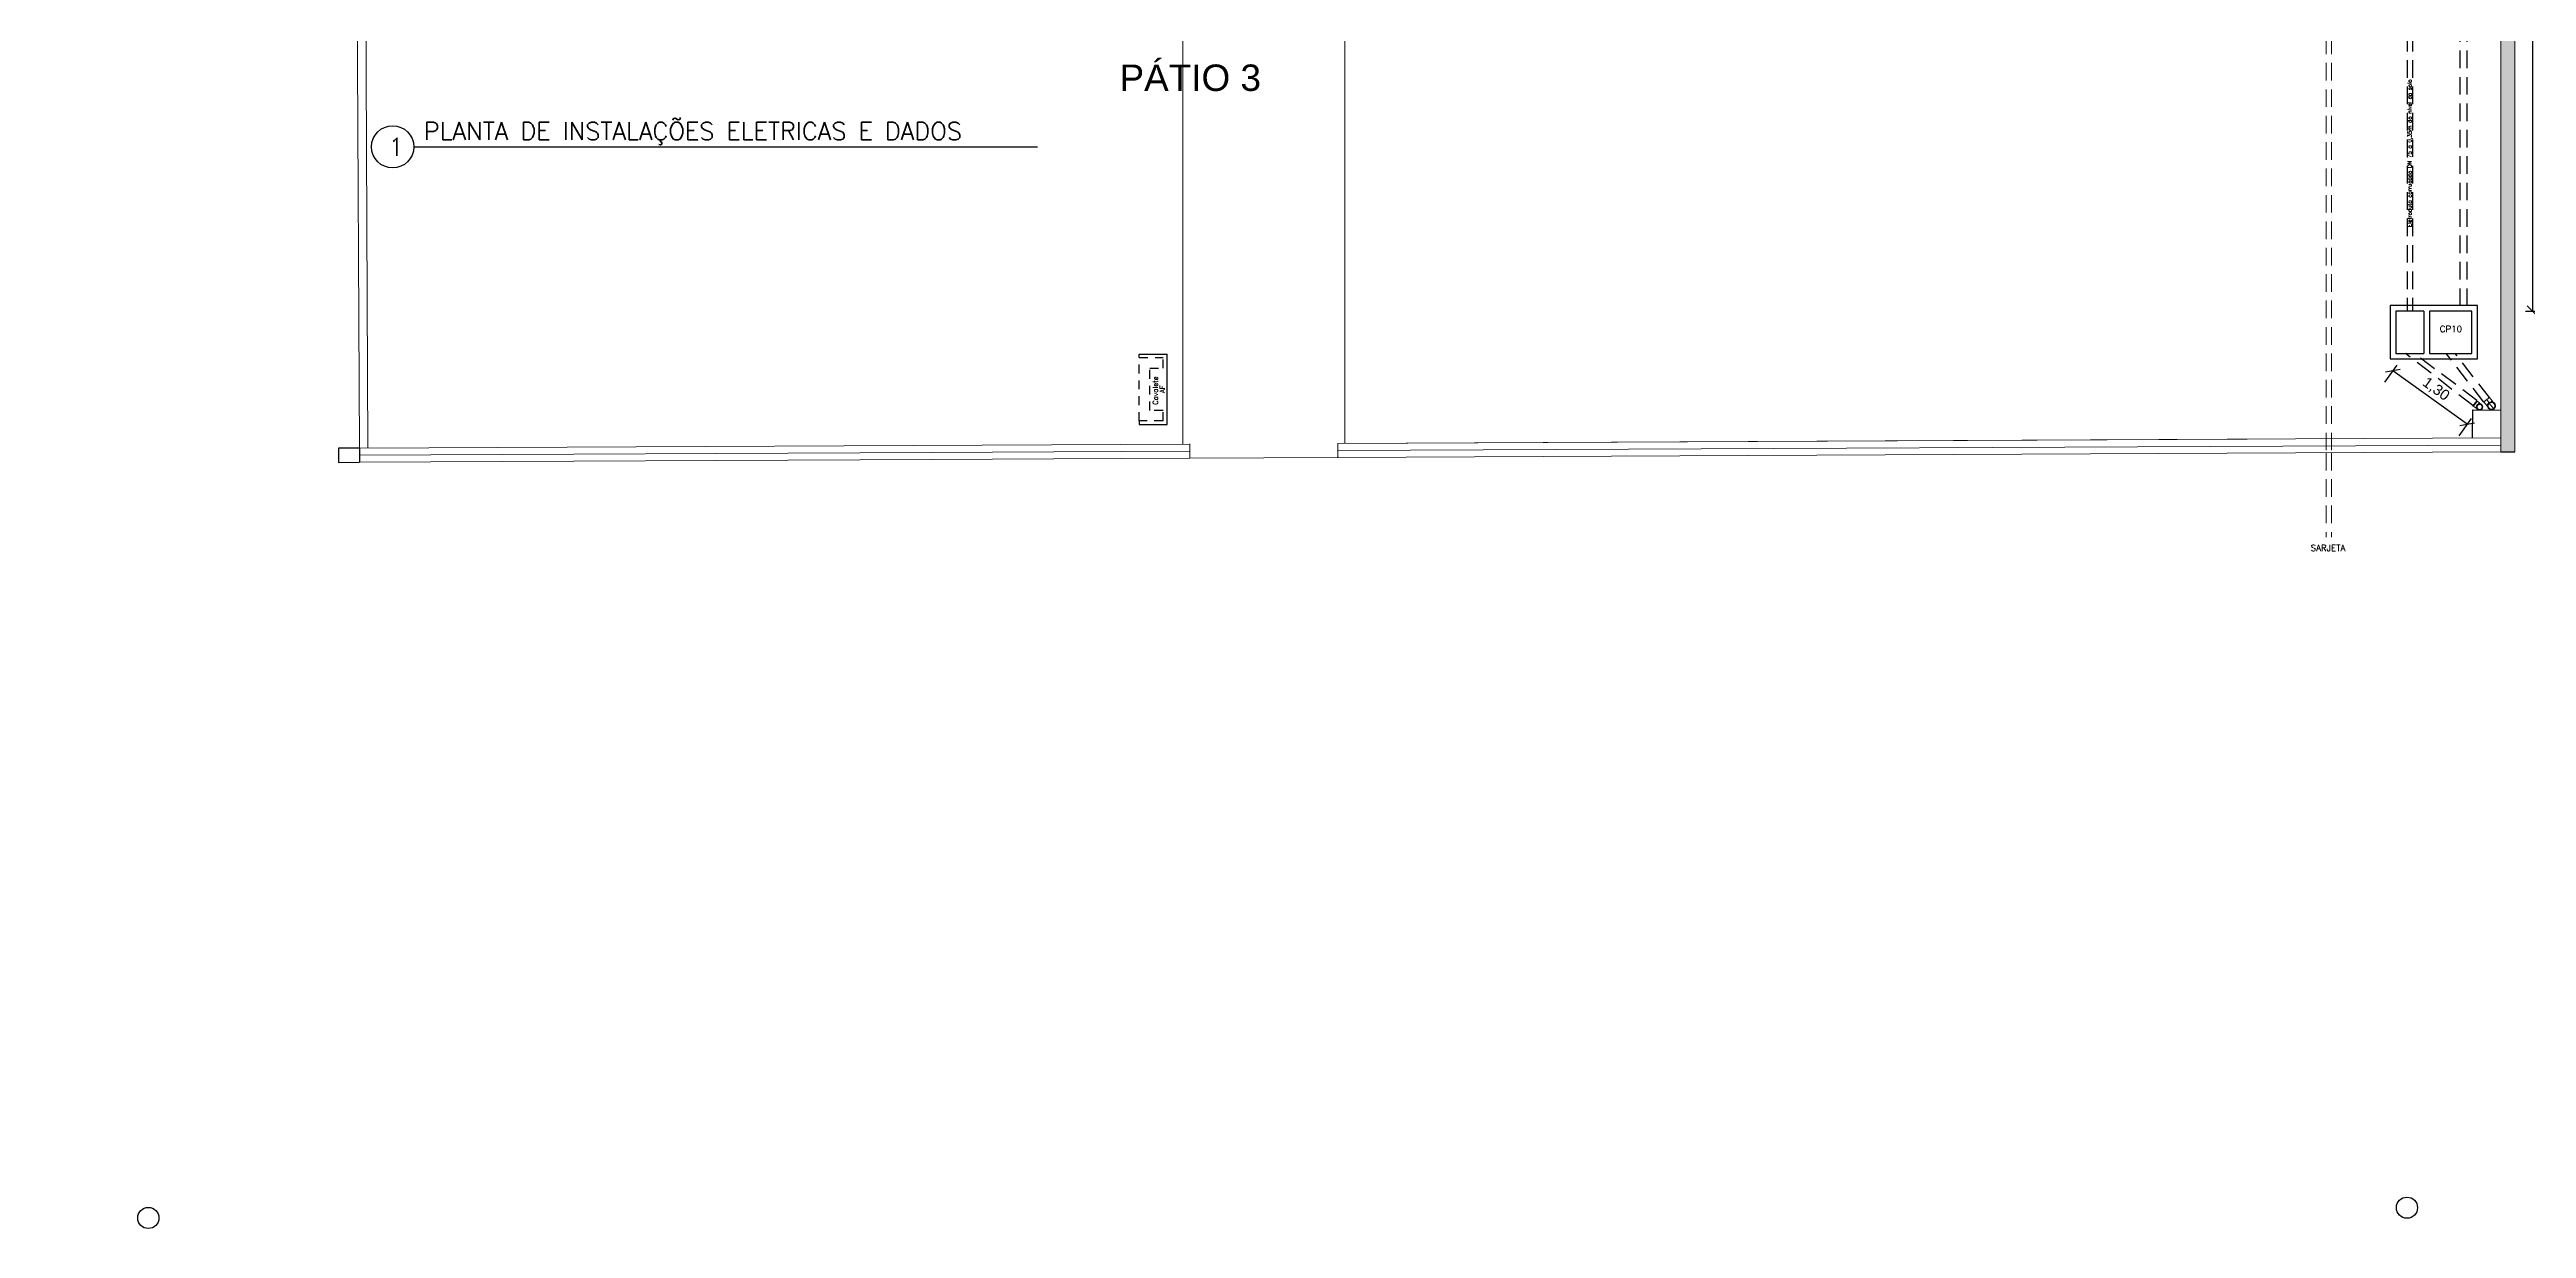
# Model space of a CAD drawing. Extents: x 0 to 11638, y -6007 to 0.
# Drawn here: x 11055.95 to 11091.11, y -5610.79 to -5594.05 of the extents above; entities that cross this region are included whole.
import ezdxf

# ---------------------------------------------------------------- set-up
doc = ezdxf.new("R2010")
doc.units = 0
doc.linetypes.add('CACHE', pattern=[0.375, 0.25, -0.125])
doc.linetypes.add('HIDDEN2', pattern=[0.1875, 0.125, -0.0625])
doc.layers.get('0').update_dxf_attribs({"linetype": 'CONTINUOUS'})
doc.layers.get('Defpoints').update_dxf_attribs({"linetype": 'CONTINUOUS'})
for name, color, linetype, lineweight in [('ARQ - Alvenaria Alta', 251, 'CONTINUOUS', 13), ('ARQ - Alvenaria Média-Baixa', 252, 'CONTINUOUS', 20), ('ARQ - Esquadrias', 1, 'CONTINUOUS', 9), ('ARQ - Grades', 1, 'CONTINUOUS', 15), ('ARQ - Guias Calçadas Sarjetas', 254, 'CONTINUOUS', 20), ('ARQ - Textos', 4, 'CONTINUOUS', 5), ('Elétrica', 30, 'CONTINUOUS', 20), ('Hidrossanitário - Água Fria', 5, 'CONTINUOUS', 5), ('Hidrossanitário - Água Pluvial', 4, 'CONTINUOUS', 9), ('Lógica - Dados Telefonia CFTV', 3, 'CONTINUOUS', 5)]:
    doc.layers.add(name, color=color, linetype=linetype, lineweight=lineweight)
doc.layers.add('ARQ - Cotas', color=1, linetype='CONTINUOUS')
doc.styles.add('ROMANS', font='romans.shx', dxfattribs={"height": 0.3})
doc.styles.get("Standard").update_dxf_attribs({"font": 'arial.ttf', "height": 0.15})
doc.dimstyles.get("Standard").update_dxf_attribs({"dimtxt": 0.1, "dimasz": 0.15, "dimexe": 0.2, "dimexo": 0.2, "dimgap": 0.05, "dimtad": 1, "dimzin": 0, "dimtxsty": 'STANDARD', "dimblk": 'OBLIQUE', "dimcen": 0.5, "dimclrd": 256, "dimclre": 256, "dimclrt": 256, "dimadec": 0, "dimazin": 0, "dimtfac": 1, "dimtmove": 0, "dimatfit": 3, "dimfxl": 0.1, "dimfxlon": 1, "dimtfillclr": 256, "dimtolj": 1, "dimtzin": 0, "dimlwd": -1, "dimarcsym": 0})

# ---------------------------------------------------------------- blocks, each defined once
blk = doc.blocks.new('22150758_2D_BACK')
at = {"linetype": 'Continuous', "extrusion": (0, 1, 2e-16)}
for p, q in [((36, 0, -43), (17, 0, -43)), ((38, 0, -44), (36, 0, -43)), ((36, 0, -28), (36, 0, -43)), ((38, 0, -44), (38, 0, -27)), ((76, 0, -44), (38, 0, -44)), ((78, 0, -46), (76, 0, -44)), ((76, 0, 44), (76, 0, -44)), ((87, 0, -46), (78, 0, -46)), ((78, 0, 46), (78, 0, -46)), ((87, 0, 46), (87, 0, -46)), ((17, 0, 43), (36, 0, 43)), ((38, 0, 44), (36, 0, 43)), ((36, 0, 43), (36, 0, 28)), ((76, 0, 44), (38, 0, 44)), ((38, 0, 44), (38, 0, 27)), ((78, 0, 46), (76, 0, 44)), ((87, 0, 46), (78, 0, 46))]:
    blk.add_line(p, q, dxfattribs=at)
for radius in [46, 37.5, 36]:
    blk.add_circle((0, 0), radius, dxfattribs=at)
blk = doc.blocks.new('26241006_2D_BACK')
for p, q in [((-53, 0), (-58, 0)), ((-51, 0), (-49, 0)), ((-51, 0), (-51, 0)), ((49, 0), (-49, 0)), ((49, 0, -51), (27, 0, -51)), ((27, 0, 51), (49, 0, 51)), ((49, 0, 51), (49, 0, 31)), ((49, 0, -31), (49, 0, -51)), ((51, 0), (49, 0)), ((49, 0, 51), (110, 0, 51)), ((49, 0, -51), (110, 0, -51)), ((51, 0), (51, 0)), ((53, 0), (58, 0)), ((110, 0), (58, 0)), ((110, 0, -51), (110, 0)), ((110, 0, 51), (110, 0))]:
    blk.add_line(p, q)
at = {"extrusion": (0, 1, 0)}
for radius in [57.7, 53.4, 50.8, 48.6]:
    blk.add_arc((0, 0), radius, 0, 180, dxfattribs=at)
at = {"extrusion": (0, -1, 0)}
for radius, start, end in [(57.7, 180, 0), (53.4, 180, 0), (50.8, 180, 0), (51.2, 180, 0), (51.2, 0, 180), (48.6, 180, 0)]:
    blk.add_arc((0, 0), radius, start, end, dxfattribs=at)
blk = doc.blocks.new('_Oblique')
at = {"layer": 'ARQ - Esquadrias', "color": 0, "lineweight": -2}
blk.add_line((-0.5, -0.5), (0.5, 0.5), dxfattribs=at)
blk = doc.blocks.new('*D978')
at = {"layer": 'ARQ - Cotas', "lineweight": -2, "transparency": 16777216}
for p, q in [((11089.271, -5598.53), (11089.096, -5598.774)), ((11090.326, -5599.288), (11090.151, -5599.532))]:
    blk.add_line(p, q, dxfattribs=at)
at = {"layer": 'ARQ - Cotas', "transparency": 16777216}
blk.add_line((11090.268, -5599.369), (11089.213, -5598.611), dxfattribs=at)
at = {"layer": 'Defpoints', "color": 0, "lineweight": -2, "transparency": 16777216}
for p in [(11089.213, -5598.611), (11089.391, -5598.363), (11090.446, -5599.121)]:
    blk.add_point(p, dxfattribs=at)
at = {"layer": 'ARQ - Cotas', "transparency": 16777216, "xscale": 0.15, "yscale": 0.15, "zscale": 0.15}
for p, rotation in [((11089.213, -5598.611), 144.3221546912084), ((11090.268, -5599.369), 324.3221546912085)]:
    blk.add_blockref('_Oblique', p, dxfattribs=dict(at, rotation=rotation))
at = {"layer": 'ARQ - Cotas', "lineweight": -2, "transparency": 16777216, "insert": (11089.822, -5598.876), "char_height": 0.15, "attachment_point": 5, "rotation": 324.3222}
blk.add_mtext('\\A1;1,30', dxfattribs=at)
blk = doc.blocks.new('*D998')
at = {"layer": 'ARQ - Cotas', "lineweight": -2, "transparency": 16777216}
for p, q in [((11091.095, -5587.69), (11091.395, -5587.69)), ((11091.095, -5597.763), (11091.395, -5597.763))]:
    blk.add_line(p, q, dxfattribs=at)
at = {"layer": 'ARQ - Cotas', "transparency": 16777216}
blk.add_line((11091.195, -5587.69), (11091.195, -5597.763), dxfattribs=at)
at = {"layer": 'Defpoints', "color": 0, "lineweight": -2, "transparency": 16777216}
for p in [(11090.264, -5587.69), (11090.264, -5597.763), (11091.195, -5597.763)]:
    blk.add_point(p, dxfattribs=at)
at = {"layer": 'ARQ - Cotas', "transparency": 16777216, "xscale": 0.15, "yscale": 0.15, "zscale": 0.15}
for p, rotation in [((11091.195, -5587.69), 90), ((11091.195, -5597.763), 270)]:
    blk.add_blockref('_Oblique', p, dxfattribs=dict(at, rotation=rotation))
at = {"layer": 'ARQ - Cotas', "lineweight": -2, "transparency": 16777216, "insert": (11091.055, -5592.727), "char_height": 0.15, "attachment_point": 5, "rotation": 90}
blk.add_mtext('\\A1;10,07', dxfattribs=at)
blk = doc.blocks.new('*D1058')
at = {"layer": 'ARQ - Cotas', "lineweight": -2, "transparency": 16777216}
for p, q in [((11091.395, -5589.74), (11091.695, -5589.74)), ((11091.395, -5600.975), (11091.695, -5600.975))]:
    blk.add_line(p, q, dxfattribs=at)
at = {"layer": 'ARQ - Cotas', "transparency": 16777216}
blk.add_line((11091.495, -5589.74), (11091.495, -5600.975), dxfattribs=at)
at = {"layer": 'Defpoints', "color": 0, "lineweight": -2, "transparency": 16777216}
for p in [(11088.343, -5589.74), (11088.343, -5600.975), (11091.495, -5600.975)]:
    blk.add_point(p, dxfattribs=at)
at = {"layer": 'ARQ - Cotas', "transparency": 16777216, "xscale": 0.15, "yscale": 0.15, "zscale": 0.15}
for p, rotation in [((11091.495, -5589.74), 90), ((11091.495, -5600.975), 270)]:
    blk.add_blockref('_Oblique', p, dxfattribs=dict(at, rotation=rotation))
at = {"layer": 'ARQ - Cotas', "lineweight": -2, "transparency": 16777216, "insert": (11091.355, -5595.357), "char_height": 0.15, "attachment_point": 5, "rotation": 90}
blk.add_mtext('\\A1;11,25', dxfattribs=at)

msp = doc.modelspace()

# ---------------------------------------------------------------- hatches: boundary and pattern name
at = {"layer": 'ARQ - Cotas', "lineweight": -2}
h = msp.add_hatch(color=7, dxfattribs=at)
h.dxf.hatch_style = 1
edge = h.paths.add_edge_path()
edge.add_line((11090.745, -5568.177), (11090.745, -5599.763))
edge.add_line((11090.745, -5599.763), (11090.945, -5599.763))
edge.add_line((11090.945, -5599.763), (11090.945, -5567.974))
edge.add_line((11090.945, -5567.974), (10991.46, -5569.183))
edge.add_line((10991.46, -5569.183), (10991.66, -5592.706))
edge.add_arc((10995.423, -5592.706), 3.762, 180, 236.9357)
edge.add_line((10993.37, -5595.859), (10993.414, -5595.867))
edge.add_line((10993.414, -5595.867), (10993.45, -5595.672))
edge.add_arc((10995.423, -5592.706), 3.562, 179.9865, 236.3823, ccw=False)
edge.add_line((10991.86, -5592.705), (10991.662, -5569.381))
edge.add_line((10991.662, -5569.381), (11090.745, -5568.177))
h.paths.add_polyline_path([(11090.833, -5598.012), (11090.833, -5597.918)], flags=16)

# ---------------------------------------------------------------- linework, layer by layer
at = {"lineweight": -2}
for p, q in [((11061.118, -5595.431), (11069.971, -5595.431)), ((11090.745, -5599.763), (11090.945, -5599.763))]:
    msp.add_line(p, q, dxfattribs=at)
at = {"linetype": 'Continuous'}
for p, q in [((11090.344, -5599.567), (11090.346, -5599.167)), ((11090.346, -5599.167), (11090.746, -5599.169))]:
    msp.add_line(p, q, dxfattribs=at)
at = {"lineweight": -2}
msp.add_circle((11060.818, -5595.431), 0.3, dxfattribs=at)
at = {"layer": 'ARQ - Alvenaria Alta'}
for p, q in [((11090.945, -5567.974), (11090.945, -5599.762)), ((11090.745, -5568.177), (11090.745, -5599.763))]:
    msp.add_line(p, q, dxfattribs=at)
at = {"layer": 'ARQ - Alvenaria Alta', "lineweight": -2}
for p, q in [((11090.414, -5597.683), (11089.174, -5597.683)), ((11089.174, -5597.683), (11089.174, -5598.443)), ((11089.654, -5597.763), (11089.254, -5597.763)), ((11089.254, -5597.763), (11089.254, -5598.363)), ((11089.654, -5597.763), (11089.654, -5598.363)), ((11090.334, -5597.763), (11089.734, -5597.763)), ((11089.734, -5597.763), (11089.734, -5598.363)), ((11090.334, -5598.363), (11090.334, -5597.763)), ((11090.414, -5598.443), (11090.414, -5597.683)), ((11089.174, -5598.443), (11090.414, -5598.443)), ((11089.254, -5598.363), (11089.654, -5598.363)), ((11089.734, -5598.363), (11090.334, -5598.363)), ((11060.347, -5599.709), (11060.047, -5599.709)), ((11060.347, -5599.709), (11060.047, -5599.709)), ((11060.047, -5599.711), (11060.048, -5599.911)), ((11060.047, -5599.711), (11060.048, -5599.911)), ((11060.347, -5599.709), (11060.348, -5599.91)), ((11060.347, -5599.709), (11060.348, -5599.91)), ((11060.048, -5599.911), (11060.348, -5599.91)), ((11060.048, -5599.911), (11060.348, -5599.91))]:
    msp.add_line(p, q, dxfattribs=at)
at = {"layer": 'ARQ - Alvenaria Média-Baixa', "lineweight": -2}
for p, q in [((11071.415, -5598.423), (11071.415, -5598.373)), ((11071.415, -5598.373), (11071.815, -5598.373)), ((11071.815, -5599.373), (11071.815, -5598.373)), ((11071.415, -5599.323), (11071.415, -5599.373)), ((11071.415, -5599.373), (11071.815, -5599.373))]:
    msp.add_line(p, q, dxfattribs=at)
at = {"layer": 'ARQ - Alvenaria Média-Baixa', "linetype": 'HIDDEN2', "lineweight": -2}
for p, q in [((11071.415, -5599.323), (11071.415, -5598.423)), ((11071.415, -5598.423), (11071.755, -5598.423)), ((11071.565, -5599.173), (11071.565, -5598.573)), ((11071.565, -5598.573), (11071.755, -5598.573)), ((11071.755, -5598.573), (11071.755, -5598.423)), ((11071.755, -5599.323), (11071.415, -5599.323)), ((11071.755, -5599.173), (11071.565, -5599.173)), ((11071.755, -5599.323), (11071.755, -5599.173))]:
    msp.add_line(p, q, dxfattribs=at)
at = {"layer": 'ARQ - Alvenaria Média-Baixa'}
for p, q in [((11072.135, -5599.653), (11060.347, -5599.709)), ((11072.135, -5599.648), (11072.136, -5599.853)), ((11090.744, -5599.563), (11074.234, -5599.643)), ((11074.235, -5599.642), (11074.234, -5599.847)), ((11087.145, -5599.58), (11074.235, -5599.643)), ((11068.461, -5599.87), (11060.348, -5599.91)), ((11068.461, -5599.87), (11070.204, -5599.862)), ((11072.136, -5599.853), (11070.204, -5599.862)), ((11090.745, -5599.763), (11074.235, -5599.843))]:
    msp.add_line(p, q, dxfattribs=at)
at = {"layer": 'ARQ - Grades'}
for p, q in [((11090.745, -5599.665), (11074.235, -5599.744)), ((11060.347, -5599.81), (11068.461, -5599.769)), ((11070.204, -5599.76), (11068.461, -5599.769)), ((11070.204, -5599.76), (11072.136, -5599.75))]:
    msp.add_line(p, q, dxfattribs=at)
at = {"layer": 'ARQ - Guias Calçadas Sarjetas', "ltscale": 0.01, "transparency": 33554684}
for p, q in [((11060.3, -5590.04), (11060.347, -5599.709)), ((11060.42, -5590.039), (11060.467, -5599.709)), ((11072.035, -5590.04), (11072.035, -5599.653)), ((11074.335, -5590.04), (11074.335, -5599.642)), ((11072.136, -5599.853), (11074.235, -5599.843))]:
    msp.add_line(p, q, dxfattribs=at)
at = {"layer": 'Elétrica', "linetype": 'CACHE', "lineweight": -2}
for p, q in [((11090.164, -5587.69), (11090.164, -5597.763)), ((11090.264, -5587.69), (11090.264, -5597.763)), ((11090.504, -5599.054), (11089.971, -5598.363)), ((11090.585, -5598.992), (11090.097, -5598.363))]:
    msp.add_line(p, q, dxfattribs=at)
at = {"layer": 'Elétrica', "lineweight": -2}
for centre in [(11057.349, -5610.639), (11089.413, -5610.494)]:
    msp.add_circle(centre, 0.15, dxfattribs=at)
at = {"layer": 'Hidrossanitário - Água Pluvial', "linetype": 'CACHE'}
for p, q in [((11088.268, -5589.74), (11088.268, -5599.775)), ((11088.343, -5589.74), (11088.343, -5599.775)), ((11088.268, -5599.775), (11088.268, -5600.975)), ((11088.343, -5599.775), (11088.343, -5600.975))]:
    msp.add_line(p, q, dxfattribs=at)
at = {"layer": 'Lógica - Dados Telefonia CFTV', "linetype": 'CACHE', "lineweight": -2}
for p, q in [((11089.416, -5592.7), (11089.416, -5597.763)), ((11089.491, -5592.7), (11089.491, -5597.763)), ((11090.349, -5599.105), (11089.391, -5598.363)), ((11090.405, -5599.032), (11089.517, -5598.363))]:
    msp.add_line(p, q, dxfattribs=at)

# ---------------------------------------------------------------- block references
at = {"layer": 'Elétrica', "linetype": 'CACHE', "lineweight": -2, "extrusion": (-0.796503, -0.604634, 7.45504e-09), "xscale": 0.001, "yscale": 0.001, "zscale": 0.001, "rotation": 180.0000000001934}
msp.add_blockref('26241006_2D_BACK', (11165.471, 0, -5448.297), dxfattribs=at)
at = {"layer": 'Lógica - Dados Telefonia CFTV', "linetype": 'CACHE', "lineweight": -2, "extrusion": (0.606973, 0.794722, 2e-16), "xscale": 0.001, "yscale": 0.001, "zscale": 0.001}
msp.add_blockref('22150758_2D_BACK', (-12212.342, 0, 2281.854), dxfattribs=at)

# ---------------------------------------------------------------- texts
at = {"lineweight": -2, "char_height": 0.25, "attachment_point": 1, "style": 'ROMANS'}
for s, width, insert in [('PLANTA DE INSTALAÇÕES ELETRICAS E DADOS', 8.7355, (11061.26, -5595.082)), ('1', 0.39382, (11060.759, -5595.307))]:
    msp.add_mtext_dynamic_manual_height_columns(s, width=width, gutter_width=750, heights=[0], dxfattribs=dict(at, insert=insert))
at = {"layer": 'ARQ - Textos', "linetype": 'Continuous', "insert": (11071.136, -5594.262), "char_height": 0.375, "attachment_point": 1}
msp.add_mtext_dynamic_manual_height_columns('PÁTIO 3', width=20.35412, gutter_width=5.023, heights=[0], dxfattribs=at)
at = {"layer": 'Elétrica', "linetype": 'ByBlock', "insert": (11089.879, -5597.971), "char_height": 0.09, "attachment_point": 1, "style": 'ROMANS'}
msp.add_mtext_dynamic_manual_height_columns('CP10', width=1.89216, gutter_width=18, heights=[0], dxfattribs=at)
at = {"layer": 'Hidrossanitário - Água Fria', "linetype": 'ByBlock', "char_height": 0.072, "attachment_point": 1, "rotation": 90, "style": 'ROMANS'}
for s, insert in [('Cavalete', (11071.61, -5599.094)), ('AF', (11071.707, -5598.928))]:
    msp.add_mtext_dynamic_manual_height_columns(s, width=1.57765, gutter_width=14.4, heights=[0], dxfattribs=dict(at, insert=insert))
at = {"layer": 'Hidrossanitário - Água Pluvial', "linetype": 'ByBlock', "insert": (11088.046, -5601.081), "char_height": 0.09, "attachment_point": 1, "style": 'ROMANS'}
msp.add_mtext_dynamic_manual_height_columns('SARJETA', width=1.89216, gutter_width=18, heights=[0], dxfattribs=at)
at = {"layer": 'Lógica - Dados Telefonia CFTV', "linetype": 'ByBlock', "insert": (11089.423, -5596.571), "char_height": 0.05625, "attachment_point": 1, "rotation": 90, "style": 'ROMANS'}
msp.add_mtext_dynamic_manual_height_columns('Eletroduto corrugado DN 75 a 0,35m do nível do solo', width=3.26052, gutter_width=11.25, heights=[0], dxfattribs=at)

# ---------------------------------------------------------------- dimensions: what is measured, and where the dimension line sits
at = {"layer": 'ARQ - Cotas', "lineweight": -2}
dim = msp.add_linear_dim(base=(11091.195, -5597.763), p1=(11090.264, -5587.69), p2=(11090.264, -5597.763), angle=90, dimstyle='STANDARD', dxfattribs=at)
dim.commit()
dim.dimension.update_dxf_attribs({"geometry": '*D998', "text_midpoint": (11091.055, -5592.727)})
dim = msp.add_linear_dim(base=(11091.495, -5600.975), p1=(11088.343, -5589.74), p2=(11088.343, -5600.975), angle=90, text='11,25', dimstyle='STANDARD', dxfattribs=at)
dim.commit()
dim.dimension.update_dxf_attribs({"geometry": '*D1058', "text_midpoint": (11091.355, -5595.357)})
dim = msp.add_aligned_dim(p1=(11090.446, -5599.121), p2=(11089.391, -5598.363), distance=0.305, dimstyle='STANDARD', dxfattribs=at)
dim.commit()
dim.dimension.update_dxf_attribs({"geometry": '*D978', "text_midpoint": (11089.822, -5598.876)})

doc.saveas('drawing.dxf')
